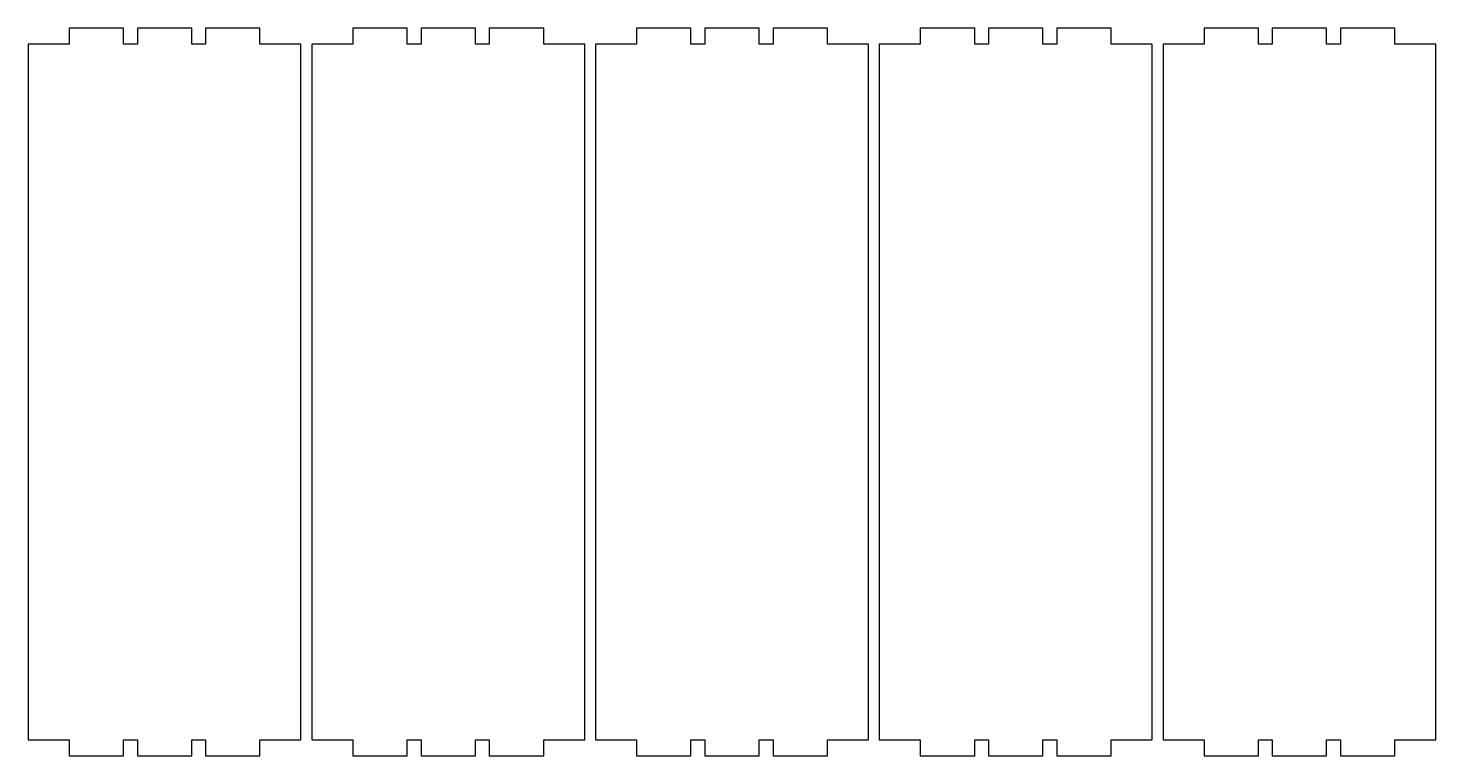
# Model space of a CAD drawing. Header units: millimetres. Extents: x 12 to 1560, y 12 to 812.
import ezdxf

# ---------------------------------------------------------------- set-up
doc = ezdxf.new("R2010")
doc.units = ezdxf.units.MM
doc.layers.get('0').update_dxf_attribs({"lineweight": 25})

msp = doc.modelspace()

# ---------------------------------------------------------------- linework, layer by layer
for p, q in [((116.9, 812), (57.1, 812)), ((57.1, 812), (57.1, 794.5)), ((116.9, 794.5), (116.9, 812)), ((191.9, 812), (132.1, 812)), ((132.1, 812), (132.1, 794.5)), ((191.9, 794.5), (191.9, 812)), ((266.9, 812), (207.1, 812)), ((207.1, 812), (207.1, 794.5)), ((266.9, 794.5), (266.9, 812)), ((428.9, 812), (369.1, 812)), ((369.1, 812), (369.1, 794.5)), ((428.9, 794.5), (428.9, 812)), ((503.9, 812), (444.1, 812)), ((444.1, 812), (444.1, 794.5)), ((503.9, 794.5), (503.9, 812)), ((578.9, 812), (519.1, 812)), ((519.1, 812), (519.1, 794.5)), ((578.9, 794.5), (578.9, 812)), ((740.9, 812), (681.1, 812)), ((681.1, 812), (681.1, 794.5)), ((740.9, 794.5), (740.9, 812)), ((815.9, 812), (756.1, 812)), ((756.1, 812), (756.1, 794.5)), ((815.9, 794.5), (815.9, 812)), ((890.9, 812), (831.1, 812)), ((831.1, 812), (831.1, 794.5)), ((890.9, 794.5), (890.9, 812)), ((1052.9, 812), (993.1, 812)), ((993.1, 812), (993.1, 794.5)), ((1052.9, 794.5), (1052.9, 812)), ((1127.9, 812), (1068.1, 812)), ((1068.1, 812), (1068.1, 794.5)), ((1127.9, 794.5), (1127.9, 812)), ((1202.9, 812), (1143.1, 812)), ((1143.1, 812), (1143.1, 794.5)), ((1202.9, 794.5), (1202.9, 812)), ((1364.9, 812), (1305.1, 812)), ((1305.1, 812), (1305.1, 794.5)), ((1364.9, 794.5), (1364.9, 812)), ((1439.9, 812), (1380.1, 812)), ((1380.1, 812), (1380.1, 794.5)), ((1439.9, 794.5), (1439.9, 812)), ((1514.9, 812), (1455.1, 812)), ((1455.1, 812), (1455.1, 794.5)), ((1514.9, 794.5), (1514.9, 812)), ((12, 794.5), (12, 29.5)), ((57.1, 794.5), (12, 794.5)), ((132.1, 794.5), (116.9, 794.5)), ((207.1, 794.5), (191.9, 794.5)), ((312, 794.5), (266.9, 794.5)), ((312, 29.5), (312, 794.5)), ((324, 794.5), (324, 29.5)), ((369.1, 794.5), (324, 794.5)), ((444.1, 794.5), (428.9, 794.5)), ((519.1, 794.5), (503.9, 794.5)), ((624, 794.5), (578.9, 794.5)), ((624, 29.5), (624, 794.5)), ((636, 794.5), (636, 29.5)), ((681.1, 794.5), (636, 794.5)), ((756.1, 794.5), (740.9, 794.5)), ((831.1, 794.5), (815.9, 794.5)), ((936, 794.5), (890.9, 794.5)), ((936, 29.5), (936, 794.5)), ((948, 794.5), (948, 29.5)), ((993.1, 794.5), (948, 794.5)), ((1068.1, 794.5), (1052.9, 794.5)), ((1143.1, 794.5), (1127.9, 794.5)), ((1248, 794.5), (1202.9, 794.5)), ((1248, 29.5), (1248, 794.5)), ((1260, 794.5), (1260, 29.5)), ((1305.1, 794.5), (1260, 794.5)), ((1380.1, 794.5), (1364.9, 794.5)), ((1455.1, 794.5), (1439.9, 794.5)), ((1560, 794.5), (1514.9, 794.5)), ((1560, 29.5), (1560, 794.5)), ((12, 29.5), (57.1, 29.5)), ((57.1, 29.5), (57.1, 12)), ((116.9, 12), (116.9, 29.5)), ((116.9, 29.5), (132.1, 29.5)), ((132.1, 29.5), (132.1, 12)), ((191.9, 12), (191.9, 29.5)), ((191.9, 29.5), (207.1, 29.5)), ((207.1, 29.5), (207.1, 12)), ((266.9, 12), (266.9, 29.5)), ((266.9, 29.5), (312, 29.5)), ((324, 29.5), (369.1, 29.5)), ((369.1, 29.5), (369.1, 12)), ((428.9, 12), (428.9, 29.5)), ((428.9, 29.5), (444.1, 29.5)), ((444.1, 29.5), (444.1, 12)), ((503.9, 12), (503.9, 29.5)), ((503.9, 29.5), (519.1, 29.5)), ((519.1, 29.5), (519.1, 12)), ((578.9, 12), (578.9, 29.5)), ((578.9, 29.5), (624, 29.5)), ((636, 29.5), (681.1, 29.5)), ((681.1, 29.5), (681.1, 12)), ((740.9, 12), (740.9, 29.5)), ((740.9, 29.5), (756.1, 29.5)), ((756.1, 29.5), (756.1, 12)), ((815.9, 12), (815.9, 29.5)), ((815.9, 29.5), (831.1, 29.5)), ((831.1, 29.5), (831.1, 12)), ((890.9, 12), (890.9, 29.5)), ((890.9, 29.5), (936, 29.5)), ((948, 29.5), (993.1, 29.5)), ((993.1, 29.5), (993.1, 12)), ((1052.9, 12), (1052.9, 29.5)), ((1052.9, 29.5), (1068.1, 29.5)), ((1068.1, 29.5), (1068.1, 12)), ((1127.9, 12), (1127.9, 29.5)), ((1127.9, 29.5), (1143.1, 29.5)), ((1143.1, 29.5), (1143.1, 12)), ((1202.9, 12), (1202.9, 29.5)), ((1202.9, 29.5), (1248, 29.5)), ((1260, 29.5), (1305.1, 29.5)), ((1305.1, 29.5), (1305.1, 12)), ((1364.9, 12), (1364.9, 29.5)), ((1364.9, 29.5), (1380.1, 29.5)), ((1380.1, 29.5), (1380.1, 12)), ((1439.9, 12), (1439.9, 29.5)), ((1439.9, 29.5), (1455.1, 29.5)), ((1455.1, 29.5), (1455.1, 12)), ((1514.9, 12), (1514.9, 29.5)), ((1514.9, 29.5), (1560, 29.5)), ((57.1, 12), (116.9, 12)), ((132.1, 12), (191.9, 12)), ((207.1, 12), (266.9, 12)), ((369.1, 12), (428.9, 12)), ((444.1, 12), (503.9, 12)), ((519.1, 12), (578.9, 12)), ((681.1, 12), (740.9, 12)), ((756.1, 12), (815.9, 12)), ((831.1, 12), (890.9, 12)), ((993.1, 12), (1052.9, 12)), ((1068.1, 12), (1127.9, 12)), ((1143.1, 12), (1202.9, 12)), ((1305.1, 12), (1364.9, 12)), ((1380.1, 12), (1439.9, 12)), ((1455.1, 12), (1514.9, 12))]:
    msp.add_line(p, q)

doc.saveas('drawing.dxf')
